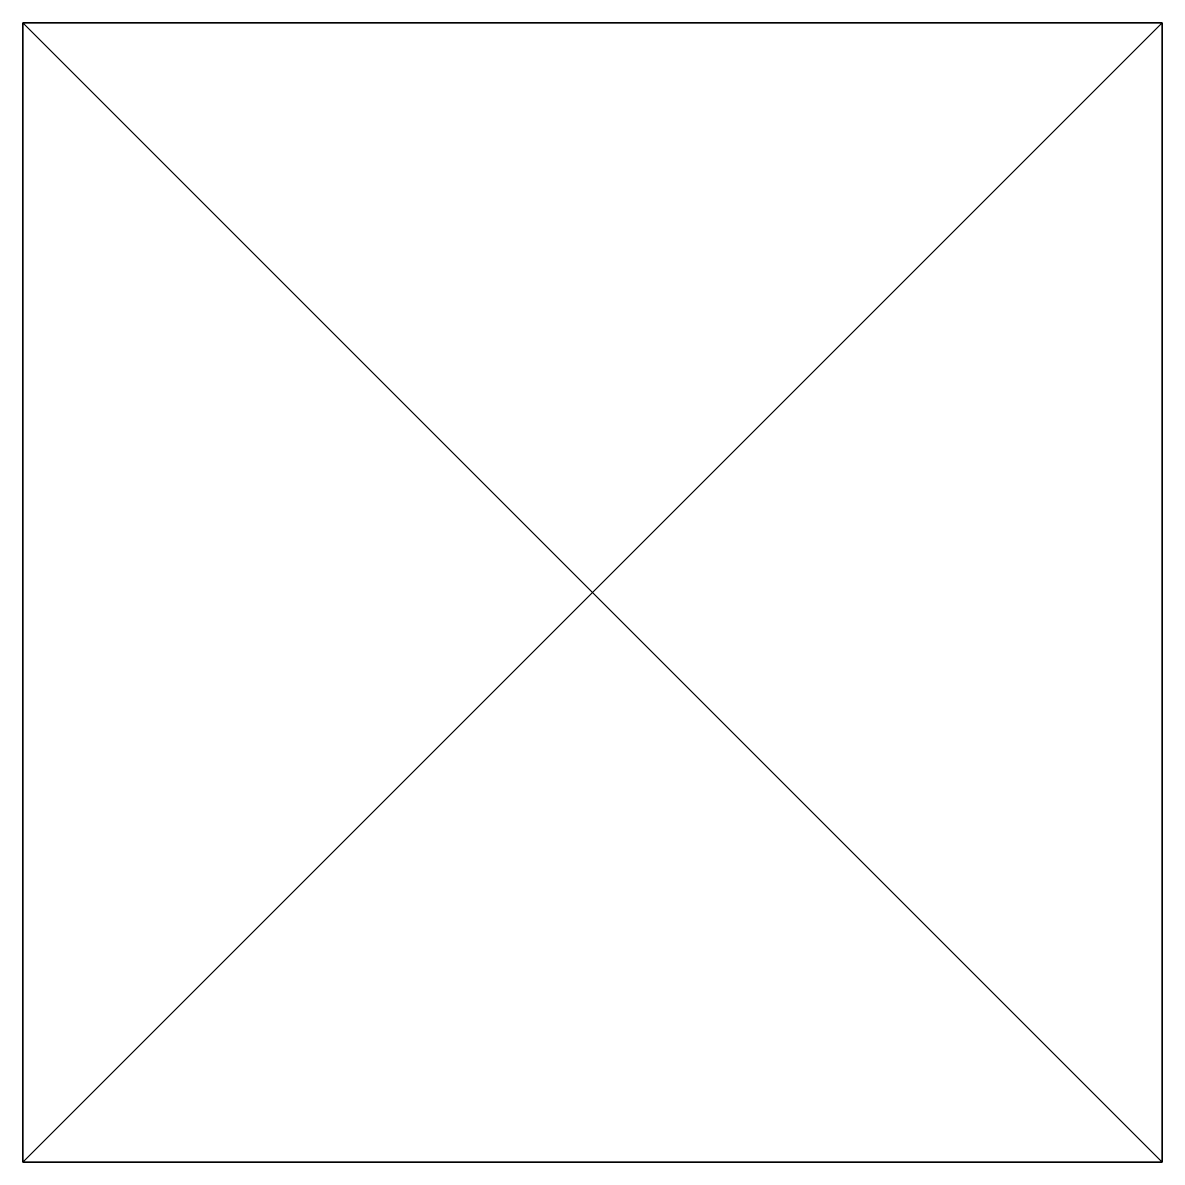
# Model space of a CAD drawing. Extents: x -64 to 64, y -64 to 64.
import ezdxf

# ---------------------------------------------------------------- set-up
doc = ezdxf.new("R2010")
doc.units = 0

msp = doc.modelspace()

# ---------------------------------------------------------------- meshes
at = {"layer": 'OBJECT000', "color": 50}
mesh = msp.add_polyface(dxfattribs=at)
corners = [(-64, -64, 1), (-64, 64, 1), (63.999992, 64, 1), (63.999992, -64, 1), (-64, 64, -1), (-64, -64, -1), (63.999992, -64, -1), (63.999992, 64, -1)]
mesh.append_faces([[corners[k] for k in face] for face in [(1, 3, 0), (5, 7, 4), (4, 0, 5), (6, 2, 7), (7, 1, 4), (5, 3, 6)]], dxfattribs={"vtx0": -1})
mesh.append_faces([[corners[k] for k in face] for face in [(1, 2, 3), (5, 6, 7), (4, 1, 0), (6, 3, 2), (7, 2, 1), (5, 0, 3)]], dxfattribs={"vtx2": -1})

doc.saveas('drawing.dxf')
